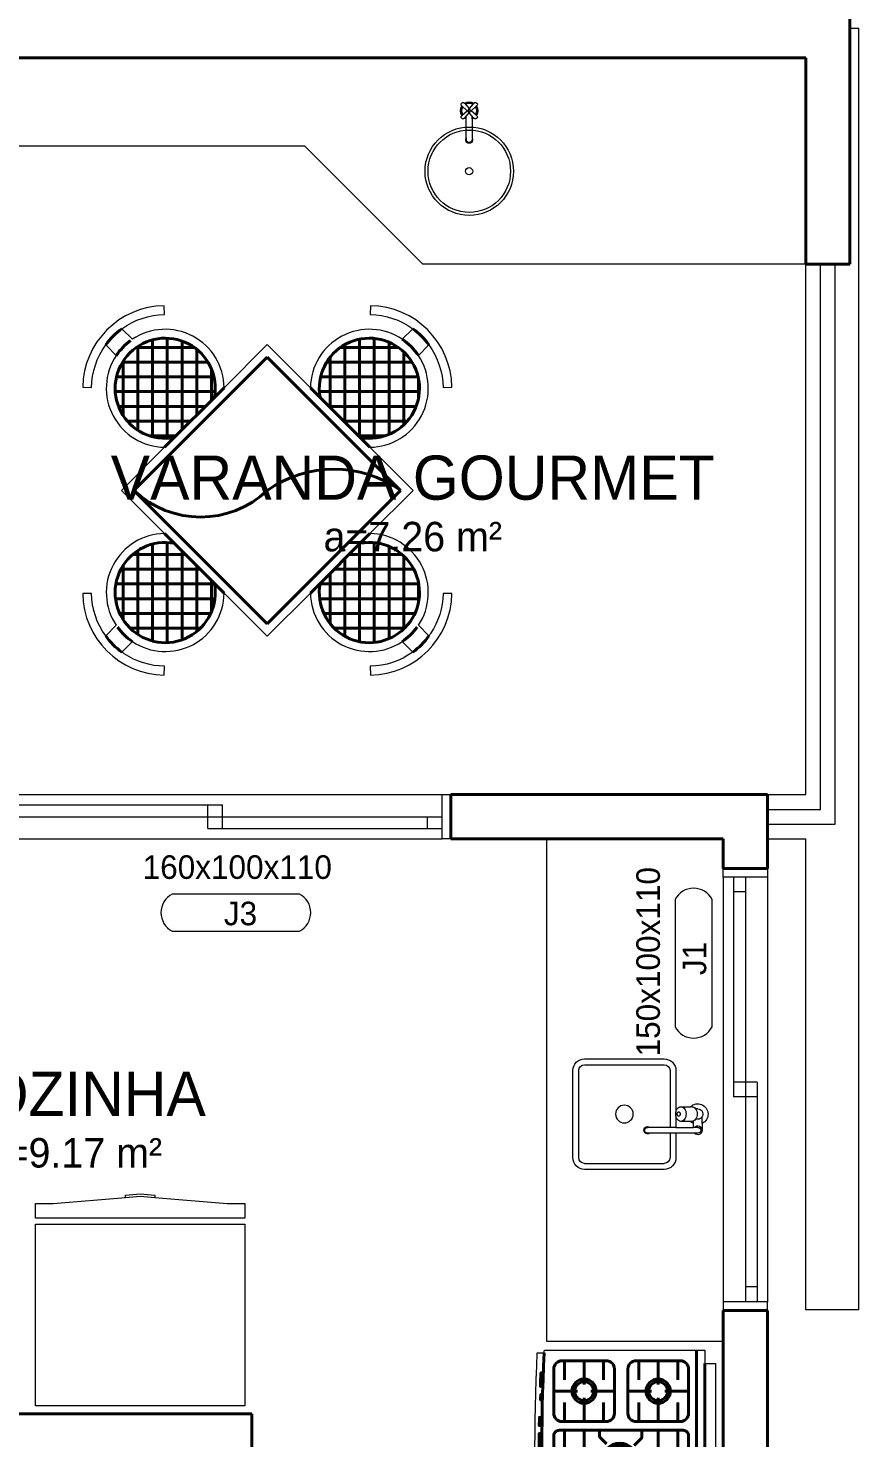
# Model space of a CAD drawing. Header units: millimetres. Extents: x 13204 to 24802, y 21209 to 40694.
# Drawn here: x 24520.1 to 24802.1, y 35917.7 to 36395.9 of the extents above; entities that cross this region are included whole.
import ezdxf
from ezdxf.enums import TextEntityAlignment as Align

# ---------------------------------------------------------------- set-up
doc = ezdxf.new("R2010")
doc.units = ezdxf.units.MM
for name, color, linetype, lineweight in [('ESPECARQ', 2, 'Continuous', 20), ('Esquadrias', 2, 'Continuous', 20), ('Hachura', 8, 'Continuous', 0), ('Layout', 6, 'Continuous', 15), ('Layout-int', 1, 'Continuous', 40), ('Louças', 150, 'Continuous', 15), ('Mobiliario', 6, 'Continuous', 13), ('MOBILIÁRIO', 6, 'Continuous', 13), ('Moveis', 6, 'Continuous', 13), ('Paredes', 1, 'Continuous', 40), ('TEXTO', 4, 'Continuous', 5)]:
    doc.layers.add(name, color=color, linetype=linetype, lineweight=lineweight)
doc.styles.add('LANA', font='stylu.ttf')
doc.styles.add('REGUA60', font='cityb___.ttf', dxfattribs={"width": 1.4})

# ---------------------------------------------------------------- blocks, each defined once
blk = doc.blocks.new('*U16', base_point=(47499.74, 3604))
at = {"layer": 'Esquadrias'}
for p, q in [((47342.74, 3604), (47339.74, 3604)), ((47342.74, 3589), (47342.74, 3604)), ((47496.74, 3604), (47499.74, 3604)), ((47496.74, 3589), (47496.74, 3604)), ((47496.74, 3596.5), (47342.74, 3596.5)), ((47347.74, 3592.5), (47347.74, 3596.5)), ((47496.74, 3600.5), (47417.24, 3600.5)), ((47417.24, 3592.5), (47417.24, 3600.5)), ((47422.24, 3592.5), (47422.24, 3600.5)), ((47491.74, 3596.5), (47491.74, 3600.5)), ((47422.24, 3592.5), (47342.74, 3592.5)), ((47339.74, 3589), (47342.74, 3589)), ((47499.74, 3589), (47496.74, 3589))]:
    blk.add_line(p, q, dxfattribs=at)
at = {"layer": 'Esquadrias', "color": 0}
for p, q in [((47496.74, 3604), (47342.74, 3604)), ((47496.74, 3589), (47342.74, 3589))]:
    blk.add_line(p, q, dxfattribs=at)
blk = doc.blocks.new('Pia-s-t')
at = {"layer": 'Louças'}
for p, q in [((145, 147.5), (145, -45)), ((435, 167.5), (165, 167.5)), ((455, -147.5), (455, 147.5)), ((50.9, 17.5), (57.9, 17.5)), ((70.5, 25), (75.4, 25)), ((35.9, -31.6), (35.9, -11.5)), ((50.9, -17.5), (57.9, -17.5)), ((50.9, -45), (65.9, -45)), ((65.9, -31.6), (65.9, -24.1)), ((70.5, -25), (75.4, -25)), ((125, -45), (220.9, -45)), ((50.9, -65), (62.1, -65)), ((125, -65), (220.9, -65)), ((145, -65), (145, -147.5)), ((435, -167.5), (165, -167.5))]:
    blk.add_line(p, q, dxfattribs=at)
for points in [[(475, 147.5, 0.414214), (435, 187.5), (165, 187.5, 0.414214), (125, 147.5), (125, 7.4, 0.017977), (124.4, 9.9, 0.082828), (120.6, 17.7, 0.106756), (114.5, 23.3, 0.133256), (108.1, 25), (75.4, 25, 1.181649), (35.9, -31.6), (35.9, -55, 0.6885), (62.1, -65), (125, -65), (125, -147.5, 0.414214), (165, -187.5), (435, -187.5, 0.414214), (475, -147.5)], [(115.6, 7.5, 0.133256), (113.7, 7, 0.106756), (111.9, 5.3, 0.082828), (110.7, 3, 0.071352), (110.3, 0, 0.071352), (110.7, -3, 0.082828), (111.9, -5.3, 0.106756), (113.7, -7, 0.133256), (115.6, -7.5, 0.133256), (117.5, -7, 0.106756), (119.4, -5.3, 0.082828), (120.5, -3, 0.071352), (120.9, 0, 0.071352), (120.5, 3, 0.082828), (119.4, 5.3, 0.106756), (117.5, 7, 0.133256)], [(125, -45), (65.9, -45), (65.9, -31.6, 0.083262), (75.4, -25), (108.1, -25, 0.133256), (114.5, -23.3, 0.106756), (120.6, -17.7, 0.082828), (124.4, -9.9, 0.017977), (125, -7.4)]]:
    blk.add_lwpolyline(points, format="xyb", close=True, dxfattribs=at)
blk.add_lwpolyline([(70.5, 25, 0.133256), (64.1, 23.3, 0.106756), (58, 17.7, 0.082828), (54.3, 9.9, 0.071352), (52.8, 0, 0.071352), (54.3, -9.9, 0.082828), (58, -17.7, 0.106756), (64.1, -23.3, 0.133256), (70.5, -25, 0.133256)], format="xyb", dxfattribs=at)
blk.add_circle((300, 0), 30, dxfattribs=at)
for centre, radius, start, end in [((165, 147.5), 20, 90, 180), ((435, 147.5), 20, 0, 90), ((50.9, 0), 17.5, 90, 204.62), ((125.7, 0), 35.2, 163.6751, 180), ((125.7, 0), 35.2, 180, 196.3249), ((117, 2.5), 26.2, 144.7356, 163.6751), ((111.6, 6.4), 19.5, 120.3612, 144.7356), ((108.1, 12.3), 12.7, 90, 120.3612), ((90.6, 0), 35.2, 360, 12.2054), ((90.6, 0), 35.2, 347.7946, 0), ((25.9, -11.5), 10, 0, 24.62), ((50.9, 0), 17.5, 211.0027, 270), ((50.9, -55), 15, 41.8103, 180), ((50.9, -55), 10, 90.0002, 270.0002), ((117, -2.5), 26.2, 196.3249, 215.2644), ((111.6, -6.4), 19.5, 215.2644, 239.6388), ((108.1, -12.3), 12.7, 239.6388, 270), ((220.9, -55), 12.5, 233.1301, 126.8699), ((220.9, -55), 10, 270.0001, 90.0001), ((165, -147.5), 20, 180, 270), ((435, -147.5), 20, 270, 0)]:
    blk.add_arc(centre, radius, start, end, dxfattribs=at)
blk = doc.blocks.new('Tors2')
at = {"layer": 'Hachura'}
for p, q in [((-16.9, 10.6), (-4.8, 0)), ((-10.6, 16.9), (0, 4.8)), ((10.6, 16.9), (0, 4.8)), ((16.9, 10.6), (4.8, 0)), ((16.9, -10.6), (4.8, 0)), ((-16.9, -10.6), (-4.8, 0)), ((-10.6, -16.9), (0, -4.8)), ((-6.8, -18.8), (-6.9, -12.6)), ((10.6, -16.9), (0, -4.8)), ((6.8, -18.8), (6.9, -12.6)), ((-6.6, -61.7), (-6.6, -65.6)), ((6.6, -61.7), (6.6, -65.6))]:
    blk.add_line(p, q, dxfattribs=at)
for radius in [3.37, 2.37]:
    blk.add_circle((0, 0), radius, dxfattribs=at)
for centre, radius, start, end in [((0, 0), 17.6, 149.1507, 210.8493), ((0, 0), 16.7, 149.6731, 210.3269), ((0, 0), 17.6, 59.1507, 120.8493), ((0, 0), 16.7, 59.6731, 120.3269), ((0, 0), 16.7, 329.6731, 30.3269), ((0, 0), 17.6, 329.1507, 30.8493), ((0, 0), 17.6, 239.1507, 247.1104), ((0, 0), 16.7, 239.6731, 245.8706), ((0, 0), 16.7, 294.1294, 300.3269), ((0, 0), 17.6, 292.8896, 300.8493), ((0, -31.5), 13.4, 240.3666, 299.6334), ((0, -65.6), 6.61, 180, 0)]:
    blk.add_arc(centre, radius, start, end, dxfattribs=at)
at = {"layer": 'Louças'}
blk.add_lwpolyline([(6.8, -18.8, 0.053168), (10.6, -16.9, 1.119236), (16.9, -10.6, 0.287868), (16.9, 10.6, 1.119236), (10.6, 16.9, 0.287868), (-10.6, 16.9, 1.119236), (-16.9, 10.6, 0.287868), (-16.9, -10.6, 1.119236), (-10.6, -16.9, 0.053168), (-6.8, -18.8), (-6.6, -61.7, 1.82871), (6.6, -61.7)], format="xyb", close=True, dxfattribs=at)
blk = doc.blocks.new('*U25', base_point=(58689.28, 7054.52))
at = {"layer": 'Esquadrias'}
for p, q in [((58542.28, 7054.52), (58539.28, 7054.52)), ((58542.28, 7039.52), (58542.28, 7054.52)), ((58686.28, 7054.52), (58689.28, 7054.52)), ((58686.28, 7039.52), (58686.28, 7054.52)), ((58686.28, 7051.02), (58611.78, 7051.02)), ((58611.78, 7043.02), (58611.78, 7051.02)), ((58616.78, 7043.02), (58616.78, 7051.02)), ((58681.28, 7047.02), (58681.28, 7051.02)), ((58686.28, 7047.02), (58542.28, 7047.02)), ((58547.28, 7043.02), (58547.28, 7047.02)), ((58539.28, 7039.52), (58542.28, 7039.52)), ((58616.78, 7043.02), (58542.28, 7043.02)), ((58689.28, 7039.52), (58686.28, 7039.52))]:
    blk.add_line(p, q, dxfattribs=at)
at = {"layer": 'Esquadrias', "color": 0}
for p, q in [((58686.28, 7054.52), (58542.28, 7054.52)), ((58686.28, 7039.52), (58542.28, 7039.52))]:
    blk.add_line(p, q, dxfattribs=at)
blk = doc.blocks.new('*U37', base_point=(57650.85, 6863.15))
blk = doc.blocks.new('INDESQ2')
at = {"color": 0, "linetype": 'ByBlock'}
for p, q in [((4.318, 2.959), (-4.318, 2.959)), ((-4.318, 0.438), (4.318, 0.438))]:
    blk.add_line(p, q, dxfattribs=at)
at = {"color": 0}
for centre, start, end in [((-3.665, 1.698), 117.36541, 242.63459), ((3.665, 1.698), 297.36541, 62.63459)]:
    blk.add_arc(centre, 1.42, start, end, dxfattribs=at)
at = {"style": 'REGUA60', "width": 1.4, "flags": 9}
blk.add_attdef('LOCAL', text='', height=1.5, dxfattribs=at).set_placement((-0.08, -4.348), align=Align.CENTER)
at = {"layer": 'ESPECARQ', "color": 0, "style": 'REGUA60'}
for tag, width, p in [('COD', 1.1, (-0.08, 0.951)), ('DIM', 1.4, (-0.08, -2.169))]:
    blk.add_attdef(tag, text='', height=1.5, dxfattribs=dict(at, width=width)).set_placement(p, align=Align.CENTER)
blk = doc.blocks.new('*U59', base_point=(57854.57, 6962.12))
blk = doc.blocks.new('Mesa070x070_42')
at = {"layer": 'Layout-int'}
h = blk.add_hatch(dxfattribs=at)
h.set_pattern_fill('_USER,_O', color=0, scale=50, angle=225, double=1, pattern_type=0)
h.set_pattern_definition([(225, (-2e-10, 320), (35.3553, -35.3553), []), (315, (-2e-10, 320), (35.3553, 35.3553), [])])
edge = h.paths.add_edge_path()
edge.add_line((-96.4, 350), (96.4, 350))
edge.add_arc((0, 490), 170, 304.5603, 595.4397)
h = blk.add_hatch(dxfattribs=at)
h.set_pattern_fill('_USER,_O', color=0, scale=50, angle=-45, double=1, pattern_type=0)
h.set_pattern_definition([(315, (-320, -2e-10), (35.3553, 35.3553), []), (45, (-320, -2e-10), (-35.3553, 35.3553), [])])
edge = h.paths.add_edge_path()
edge.add_line((-350, -96.4), (-350, 96.4))
edge.add_arc((-490, 0), 170, 34.5603, 325.4397)
h = blk.add_hatch(dxfattribs=at)
h.set_pattern_fill('_USER,_O', color=0, scale=50, angle=135, double=1, pattern_type=0)
h.set_pattern_definition([(135, (320, 2e-10), (-35.3553, -35.3553), []), (225, (320, 2e-10), (35.3553, -35.3553), [])])
edge = h.paths.add_edge_path()
edge.add_line((350, 96.4), (350, -96.4))
edge.add_arc((490, 0), 170, 214.5603, 505.4397)
h = blk.add_hatch(dxfattribs=at)
h.set_pattern_fill('_USER,_O', color=0, scale=50, angle=45, double=1, pattern_type=0)
h.set_pattern_definition([(45, (2e-10, -320), (-35.3553, 35.3553), []), (135, (2e-10, -320), (-35.3553, -35.3553), [])])
edge = h.paths.add_edge_path()
edge.add_line((96.4, -350), (-96.4, -350))
edge.add_arc((0, -490), 170, 124.5603, 415.4397)
blk.add_lwpolyline([(350, 142.8), (350, 350), (142.8, 350, 0.596067), (39, 686.2), (39, 736.9, -0.15538), (174.6, 668.9), (195.5, 690.4, 0.407031), (-195.5, 690.4), (-174.6, 668.9, -0.15538), (-39, 736.9), (-39, 686.2, 0.596067), (-142.8, 350), (-350, 350), (-350, 142.8, 0.596067), (-686.2, 39), (-736.9, 39, -0.15538), (-668.9, 174.6), (-690.4, 195.5, 0.407031), (-690.4, -195.5), (-668.9, -174.6, -0.145259), (-735.2, -48.7, -0.009897), (-736.9, -39), (-686.2, -39, 0.596067), (-350, -142.8), (-350, -350), (-142.8, -350, 0.596067), (-39, -686.2), (-39, -736.9, -0.15538), (-174.6, -668.9), (-195.5, -690.4, 0.407031), (195.5, -690.4), (174.6, -668.9, -0.145259), (48.7, -735.2, -0.009897), (39, -736.9), (39, -686.2, 0.596067), (142.8, -350), (350, -350), (350, -142.8, 0.596067), (686.2, -39), (736.9, -39, -0.15538), (668.9, -174.6), (690.4, -195.5, 0.407031), (690.4, 195.5), (668.9, 174.6, -0.15538), (736.9, 39), (686.2, 39, 0.596067)], format="xyb", close=True)
at = {"layer": 'Layout-int', "color": 0}
for p, q in [((-142.8, 350), (142.8, 350)), ((-320, 320), (320, 320)), ((-320, 320), (-320, -320)), ((320, 320), (320, -320)), ((-350, 142.8), (-350, -142.8)), ((350, 142.8), (350, -142.8)), ((-320, -320), (320, -320)), ((-142.8, -350), (142.8, -350))]:
    blk.add_line(p, q, dxfattribs=at)
for centre, radius, start, end in [((0, 490), 250, 81.0322, 98.9678), ((0, 490), 200, 81.0322, 101.2359), ((0, 490), 170, 304.5603, 235.4397), ((8.4, 328.4), 328.5, 181.462, 268.538), ((-490, 0), 170, 34.5603, 325.4397), ((490, 0), 170, 214.5603, 145.4397), ((-490, 0), 250, 171.0322, 188.9678), ((-490, 0), 200, 171.0322, 191.2359), ((490, 0), 200, 348.7641, 11.2359), ((490, 0), 250, 351.0322, 8.9678), ((-63.8, -383.8), 389, 9.4322, 80.5678), ((0, -490), 170, 124.5603, 55.4397), ((0, -490), 200, 258.7641, 278.9678), ((0, -490), 250, 261.0322, 278.9678)]:
    blk.add_arc(centre, radius, start, end, dxfattribs=at)
blk = doc.blocks.new('Maison Grill de Embutir_t')
blk.add_lwpolyline([(820, 635, 0.000298), (810, 635.5), (810, 661.2, 0.021946), (10, 661.2), (10, 635.5, 0.000298), (0, 635), (0, 40), (50, 40), (50, 0), (770, 0), (770, 40), (820, 40)], format="xyb", close=True)
at = {"layer": 'Layout-int', "color": 0}
for points in [[(810, 635.5, 0.023843), (10, 635.5)], [(135, 639.9), (135, 649.9, 0.001688), (85, 647.9), (85, 637.9)], [(185, 641.6), (185, 649.1, 0.000675), (165, 648.4), (165, 640.9)], [(280, 643.9), (280, 653.9, 0.001012), (250, 653.3), (250, 643.3)], [(310, 644.3), (310, 654.3, -0.001687), (360, 654.8), (360, 644.8)], [(530, 644.3), (530, 654.3, 0.001687), (480, 654.8), (480, 644.8)], [(605, 642.9), (605, 652.9, 0.001687), (555, 653.9), (555, 643.9)], [(630, 642.3), (630, 652.3, -0.001687), (680, 650.8), (680, 640.8)], [(755, 637.9), (755, 647.1, 0.001688), (705, 649.1), (705, 639.8)]]:
    blk.add_lwpolyline(points, format="xyb", dxfattribs=at)
for points in [[(40, 570), (40, 405, 0.414214), (70, 375), (235, 375, 0.414214), (265, 405), (265, 570, 0.414214), (235, 600), (70, 600, 0.414214)], [(522.5, 120), (522.5, 580, 0.414214), (502.5, 600), (317.5, 600, 0.414214), (297.5, 580), (297.5, 120, 0.414214), (317.5, 100), (502.5, 100, 0.414214)], [(750, 375, 0.414214), (780, 405), (780, 570, 0.414214), (750, 600), (585, 600, 0.414214), (555, 570), (555, 405, 0.414214), (585, 375)], [(40, 295), (40, 130, 0.414214), (70, 100), (235, 100, 0.414214), (265, 130), (265, 295, 0.414214), (235, 325), (70, 325, 0.414214)], [(555, 295), (555, 130, 0.414214), (585, 100), (750, 100, 0.414214), (780, 130), (780, 295, 0.414214), (750, 325), (585, 325, 0.414214)]]:
    blk.add_lwpolyline(points, format="xyb", close=True, dxfattribs=at)
for points in [[(152.5, 512.5), (152.5, 600)], [(667.5, 512.5), (667.5, 600)], [(110, 560), (40, 560)], [(265, 560), (195, 560)], [(297.5, 560), (522.5, 560)], [(625, 560), (555, 560)], [(780, 560), (710, 560)], [(127.5, 487.5), (40, 487.5)], [(265, 487.5), (177.5, 487.5)], [(297.5, 487.5), (522.5, 487.5)], [(642.5, 487.5), (555, 487.5)], [(780, 487.5), (692.5, 487.5)], [(152.5, 375), (152.5, 462.5)], [(347.5, 405), (322.5, 430), (297.5, 430)], [(522.5, 430), (497.5, 430), (472.5, 405)], [(667.5, 375), (667.5, 462.5)], [(110, 415), (40, 415)], [(265, 415), (195, 415)], [(625, 415), (555, 415)], [(780, 415), (710, 415)], [(152.5, 237.5), (152.5, 325)], [(667.5, 237.5), (667.5, 325)], [(110, 285), (40, 285)], [(265, 285), (195, 285)], [(297.5, 273.5), (326, 273.5), (354.6, 302.1)], [(522.5, 273.5), (494, 273.5), (465.4, 302.1)], [(625, 285), (555, 285)], [(780, 285), (710, 285)], [(127.5, 212.5), (40, 212.5)], [(265, 212.5), (177.5, 212.5)], [(297.5, 212.5), (522.5, 212.5)], [(642.5, 212.5), (555, 212.5)], [(780, 212.5), (692.5, 212.5)], [(152.5, 100), (152.5, 187.5)], [(667.5, 100), (667.5, 187.5)], [(110, 140), (40, 140)], [(265, 140), (195, 140)], [(297.5, 140), (522.5, 140)], [(625, 140), (555, 140)], [(780, 140), (710, 140)], [(0, 70), (820, 70)], [(50, 40), (770, 40)]]:
    blk.add_lwpolyline(points, dxfattribs=at)
for centre, radius in [((152.5, 487.5), 45), ((667.5, 487.5), 45), ((152.5, 487.5), 35), ((667.5, 487.5), 35), ((410, 355), 65), ((410, 355), 55), ((152.5, 212.5), 45), ((152.5, 212.5), 35), ((667.5, 212.5), 45), ((667.5, 212.5), 35)]:
    blk.add_circle(centre, radius, dxfattribs=at)
blk = doc.blocks.new('480 Brastemp You_t')
at = {"layer": 'Mobiliario', "color": 0}
for p, q in [((355, 711), (305, 706.8)), ((405, 706.8), (355, 711))]:
    blk.add_line(p, q, dxfattribs=at)
at = {"layer": 'Mobiliario'}
for points in [[(710, 686), (650, 686), (405, 706.8), (405, 713.9), (355, 718.4), (305, 713.9), (305, 706.8), (60, 686), (0, 686), (0, 636), (710, 636)], [(710, 616), (0, 616), (0, 0), (710, 0)]]:
    blk.add_lwpolyline(points, close=True, dxfattribs=at)

msp = doc.modelspace()

# ---------------------------------------------------------------- linework, layer by layer
at = {"layer": 'Esquadrias'}
for p, q in [((24799.07, 36395.87), (24802.07, 36395.87)), ((24802.07, 35961.09), (24802.07, 36395.87)), ((24784.07, 36135.87), (24784.07, 36315.87)), ((24771.07, 36135.87), (24784.07, 36135.87)), ((24771.07, 36120.87), (24784.07, 36120.87)), ((24784.07, 35961.09), (24784.07, 36120.87)), ((24802.07, 35961.09), (24784.07, 35961.09))]:
    msp.add_line(p, q, dxfattribs=at)
at = {"layer": 'Louças'}
for p, q in [((24614.07, 36355.87), (24493.62, 36355.87)), ((24614.07, 36355.87), (24654.07, 36315.87)), ((24784.07, 36315.87), (24654.07, 36315.87)), ((24696.07, 36120.87), (24696.07, 35950.48)), ((24696.07, 35950.48), (24756.07, 35950.48))]:
    msp.add_line(p, q, dxfattribs=at)
for centre, radius in [((24669.85, 36347.35), 15), ((24669.85, 36347.35), 14), ((24669.79, 36347.34), 1.22)]:
    msp.add_circle(centre, radius, dxfattribs=at)
at = {"layer": 'Moveis'}
for p, q in [((24789.07, 36130.87), (24789.07, 36315.87)), ((24794.07, 36125.87), (24794.07, 36315.87)), ((24771.07, 36130.87), (24789.07, 36130.87)), ((24771.07, 36125.87), (24794.07, 36125.87))]:
    msp.add_line(p, q, dxfattribs=at)
at = {"layer": 'Paredes'}
for p, q in [((24799.07, 36315.87), (24799.07, 36480.87)), ((24784.07, 36385.87), (24493.62, 36385.87)), ((24784.07, 36385.87), (24784.07, 36315.87)), ((24784.07, 36315.87), (24799.07, 36315.87)), ((24771.07, 36135.87), (24663.62, 36135.87)), ((24663.62, 36135.87), (24663.62, 36120.87)), ((24771.07, 36110.87), (24771.07, 36135.87)), ((24756.07, 36120.87), (24663.62, 36120.87)), ((24756.07, 36120.87), (24676.07, 36120.87)), ((24756.07, 36110.87), (24756.07, 36120.87)), ((24756.07, 36110.87), (24771.07, 36110.87)), ((24756.07, 35870.87), (24756.07, 35960.87)), ((24756.07, 35960.87), (24771.07, 35960.87)), ((24771.07, 35625.87), (24771.07, 35960.87)), ((24331.07, 35925.87), (24596.07, 35925.87)), ((24596.07, 35640.87), (24596.07, 35925.87))]:
    msp.add_line(p, q, dxfattribs=at)

# ---------------------------------------------------------------- block references
at = {"layer": 'Esquadrias', "color": 5, "xscale": -1}
msp.add_blockref('*U16', (24503.62, 36135.87), dxfattribs=at)
at = {"layer": 'Esquadrias', "color": 5, "xscale": -1, "yscale": -1, "rotation": 270}
msp.add_blockref('*U25', (24756.07, 36110.87), dxfattribs=at)
at = {"layer": 'Layout', "color": 8}
for name, p, xscale, yscale, zscale, rotation in [('Mesa070x070_42', (24601.29, 36239.07), 0.1000000000007886, 0.1000000000007886, 0.1000000000007886, 45.00000000000002), ('Maison Grill de Embutir_t', (24753.41, 35947.46), -0.09146341463201679, 0.09146341463201679, 0.09146341463414635, 90)]:
    msp.add_blockref(name, p, dxfattribs=dict(at, xscale=xscale, yscale=yscale, zscale=zscale, rotation=rotation))
at = {"layer": 'Louças', "color": 8}
for name, p, xscale, yscale, zscale in [('Tors2', (24669.81, 36367.89), -0.1500000000232831, 0.1500000000232831, 0.15), ('Pia-s-t', (24752.49, 36027.51), -0.1000000000349246, 0.1000000000349246, 0.1)]:
    msp.add_blockref(name, p, dxfattribs=dict(at, xscale=xscale, yscale=yscale, zscale=zscale))
at = {"layer": 'MOBILIÁRIO', "xscale": -0.09999999999854481, "yscale": 0.09999999999854481, "zscale": 0.1}
msp.add_blockref('480 Brastemp You_t', (24593.62, 35928.56), dxfattribs=at)
at = {"layer": 'TEXTO'}
ref = msp.add_blockref('*U59', (24650.66, 36235.91), dxfattribs=at)
ref.add_attrib('AMBIENTE', 'VARANDA GOURMET', dxfattribs={"color": 0, "height": 15, "style": 'LANA'}).set_placement((24650.66, 36235.91), align=Align.CENTER)
ref.add_attrib('ÁREA', 'a=7.26 m²', dxfattribs={"color": 0, "height": 10, "style": 'LANA'}).set_placement((24650.66, 36218.41), align=Align.CENTER)
ref = msp.add_blockref('INDESQ2', (24590.61, 36104.34), dxfattribs=dict(at, xscale=4.999999999999704, yscale=4.999999999999704, zscale=4.999999999999704, rotation=179.9933850202378))
ref.add_attrib('COD', 'J3', dxfattribs={"layer": 'ESPECARQ', "color": 0, "height": 8, "rotation": 359.9934, "style": 'LANA'}).set_placement((24592.19, 36091.56), align=Align.CENTER)
ref.add_attrib('DIM', '160x100x110', dxfattribs={"layer": 'ESPECARQ', "color": 0, "height": 8, "rotation": 359.9934, "style": 'LANA'}).set_placement((24591.09, 36107.29), align=Align.CENTER)
ref = msp.add_blockref('INDESQ2', (24737.5, 36078.7), dxfattribs=dict(at, xscale=4.999999999999704, yscale=4.999999999999704, zscale=4.999999999999704, rotation=269.9933850202379))
ref.add_attrib('COD', 'J1', dxfattribs={"layer": 'ESPECARQ', "color": 0, "height": 8, "rotation": 89.9934, "style": 'LANA'}).set_placement((24750.29, 36080.29), align=Align.CENTER)
ref.add_attrib('DIM', '150x100x110', dxfattribs={"layer": 'ESPECARQ', "color": 0, "height": 8, "rotation": 89.9934, "style": 'LANA'}).set_placement((24734.55, 36079.18), align=Align.CENTER)
ref = msp.add_blockref('*U37', (24535.29, 36026.87), dxfattribs=at)
ref.add_attrib('AMBIENTE', 'COZINHA', dxfattribs={"color": 0, "height": 15, "style": 'LANA'}).set_placement((24535.29, 36026.87), align=Align.CENTER)
ref.add_attrib('ÁREA', 'a=9.17 m²', dxfattribs={"color": 0, "height": 10, "style": 'LANA'}).set_placement((24535.29, 36009.37), align=Align.CENTER)

doc.saveas('drawing.dxf')
